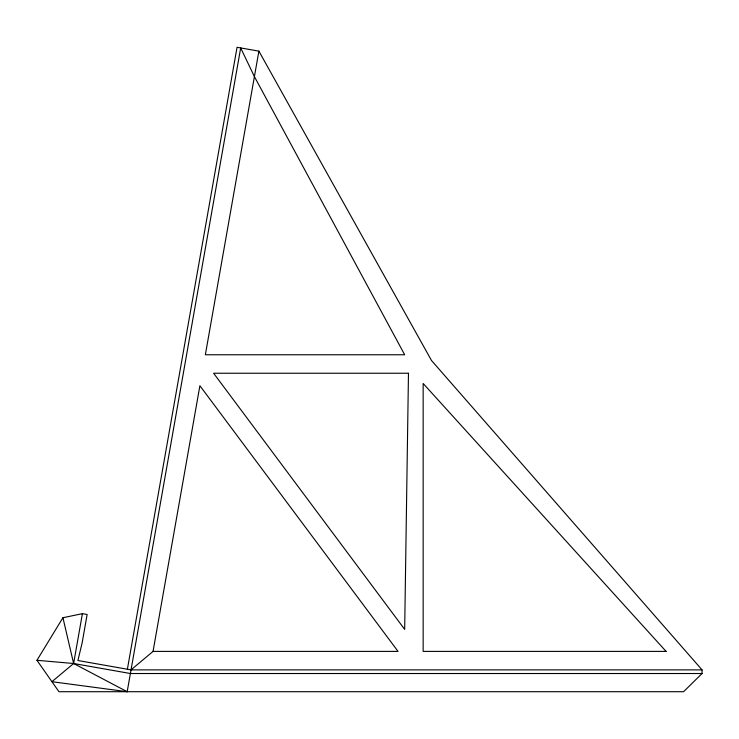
<?xml version="1.0" encoding="UTF-8"?>
<svg xmlns="http://www.w3.org/2000/svg" width="739" height="739" viewBox="0 0 739 739"><rect width="100%" height="100%" fill="white"/><g stroke="black" fill="none" stroke-linecap="round" stroke-linejoin="round"><path stroke-width="1.11" d="M82.408 613.656L62.935 617.73L36.95 660.296L58.944 691.713L683.575 691.713L702.05 673.515L702.05 669.876L131.025 669.876L77.9 660.509L82.103 643.059L87.137 614.488L82.408 613.656L73.623 663.511L51.933 681.7L127.182 691.713L240.692 47.933L254.401 76.597L404.676 354.766L205.35 354.766L258.89 51.139L237.053 47.287L127.385 669.238M153.047 651.401L199.89 385.73L398.044 651.401L153.047 651.401L131.025 669.876M702.05 673.515L130.387 673.515L73.623 663.511L36.95 660.296M127.182 691.713L73.623 663.511L62.935 617.73M702.05 669.876L431.511 360.512L258.89 51.139M408.473 373.241L404.676 629.388L213.617 373.241L408.473 373.241M666.088 651.401L423.151 651.401L423.151 383.467L666.088 651.401"/></g></svg>
